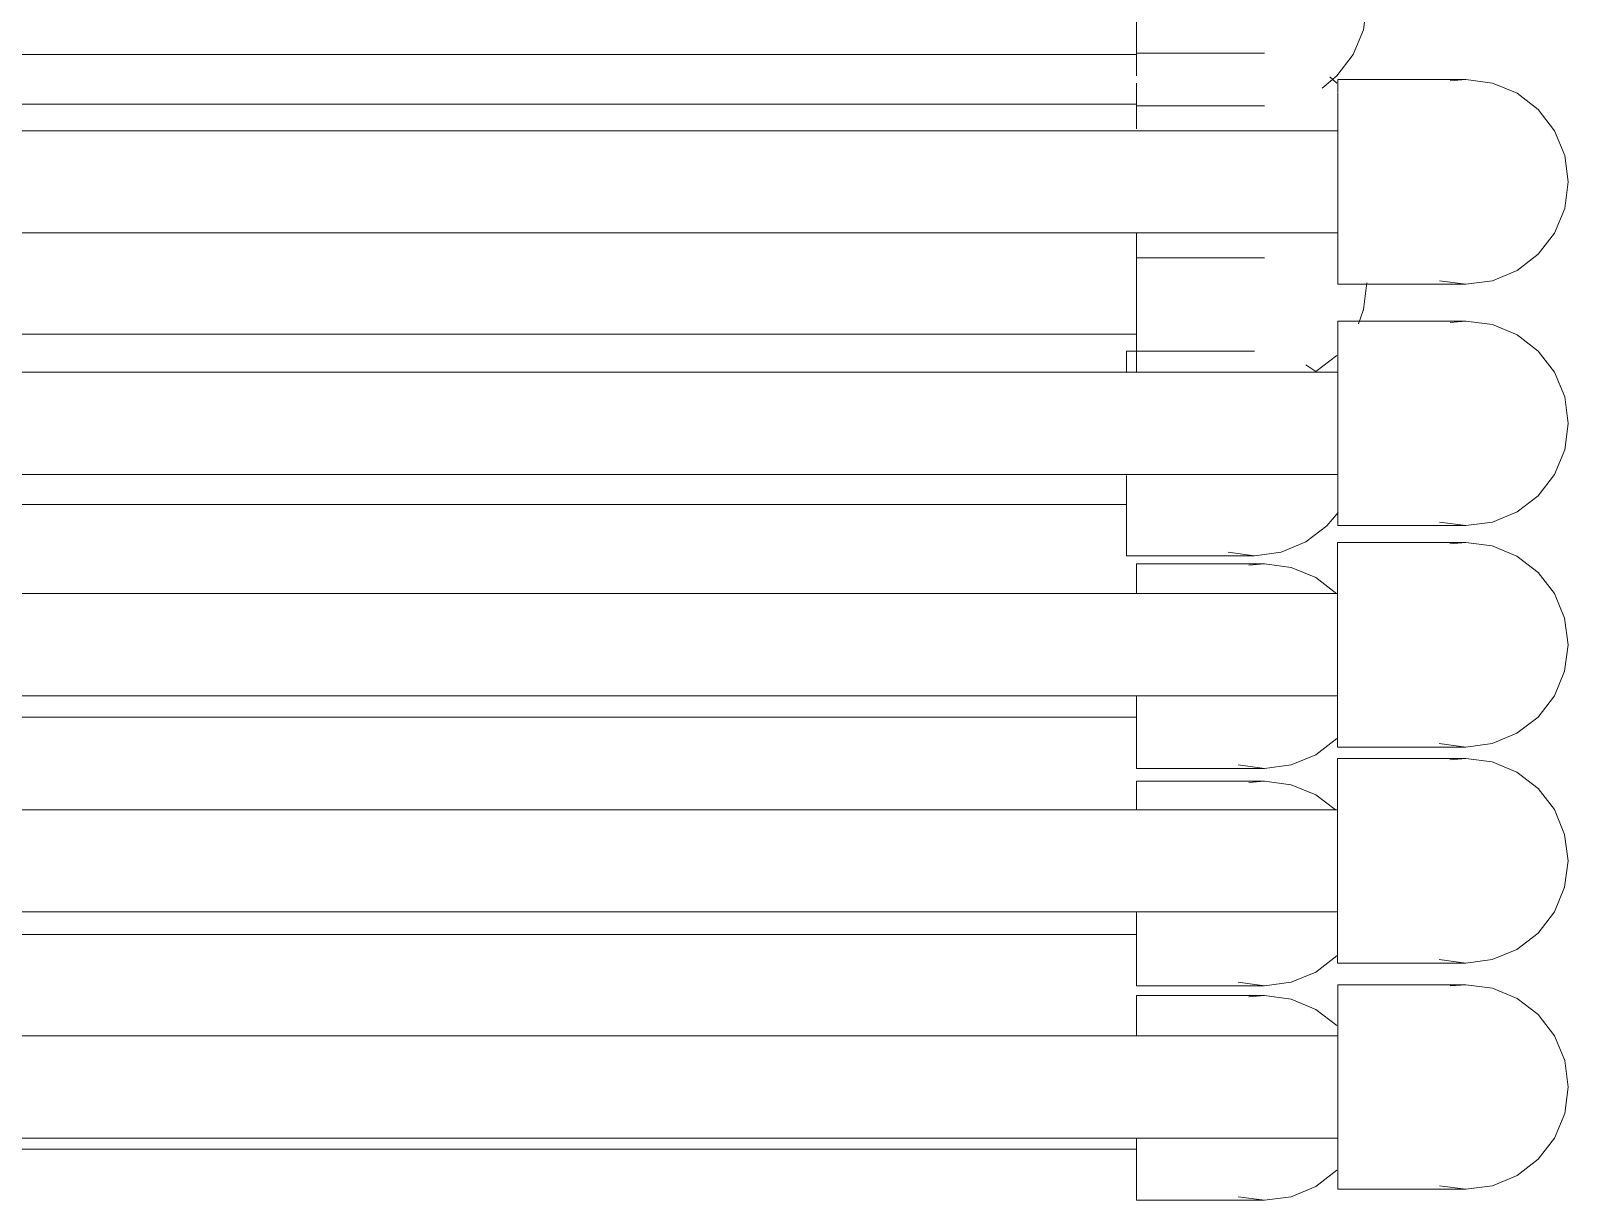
# Model space of a CAD drawing. Header units: millimetres. Extents: x 61345 to 69644, y 9491 to 29385.
# Drawn here: x 65951.27 to 65970.36, y 26796 to 26810.53 of the extents above; entities that cross this region are included whole.
import ezdxf

# ---------------------------------------------------------------- set-up
doc = ezdxf.new("R2010")
doc.units = ezdxf.units.MM
doc.layers.add('P-PIPE', color=30, linetype='Continuous', lineweight=18)

# ---------------------------------------------------------------- blocks, each defined once
blk = doc.blocks.new('Coude - Générique - Standard-V14-CVC TERASSE')
at = {"layer": 'P-PIPE'}
for points in [[(-14774.38, 14172.29, 0), (-14774.4, 14172.29, 0), (-14774.43, 14172.29, 0), (-14774.5, 14172.29, 0), (-14774.59, 14172.29, 0), (-14774.7, 14172.29, 0), (-14774.84, 14172.29, 0), (-14775, 14172.29, 0), (-14775.19, 14172.29, 0), (-14775.4, 14172.29, 0), (-14775.64, 14172.29, 0), (-14775.9, 14172.29, 0), (-14776.18, 14172.29, 0), (-14776.49, 14172.29, 0), (-14776.81, 14172.29, 0), (-14777.16, 14172.29, 0), (-14777.53, 14172.29, 0), (-14777.92, 14172.29, 0), (-14778.33, 14172.29, 0), (-14778.76, 14172.29, 0), (-14779.21, 14172.29, 0), (-14779.67, 14172.29, 0), (-14780.16, 14172.29, 0), (-14780.65, 14172.29, 0), (-14781.17, 14172.29, 0), (-14781.7, 14172.29, 0), (-14782.24, 14172.29, 0), (-14782.79, 14172.29, 0), (-14783.36, 14172.29, 0), (-14783.94, 14172.29, 0), (-14784.53, 14172.29, 0), (-14785.13, 14172.29, 0), (-14785.73, 14172.29, 0), (-14786.34, 14172.29, 0), (-14786.96, 14172.29, 0), (-14787.59, 14172.29, 0), (-14788.22, 14172.29, 0), (-14788.85, 14172.29, 0), (-14789.49, 14172.29, 0), (-14790.12, 14172.29, 0), (-14790.29, 14172.29, 0)], [(-14790.29, 14167.36, 0), (-14790.29, 14168.57, 0), (-14790.29, 14170.59, 0), (-14790.29, 14171.86, 0), (-14790.29, 14172.29, 0), (-14790.29, 14171.86, 0)], [(-14776.35, 14172.14, 0), (-14774.38, 14172.29, 0), (-14771.09, 14171.86, 0), (-14768.03, 14170.59, 0), (-14765.4, 14168.57, 0)], [(-14790.29, 14148.58, 0), (-14790.29, 14147.31, 0), (-14790.29, 14146.87, 0), (-14790.29, 14147.31, 0), (-14790.29, 14148.58, 0), (-14790.29, 14150.6, 0), (-14790.29, 14153.23, 0), (-14790.29, 14154.55, 0)], [(-14765.4, 14150.6, 0), (-14768.03, 14148.58, 0), (-14771.09, 14147.31, 0), (-14774.38, 14146.87, 0), (-14777.67, 14147.31, 0)], [(-14790.29, 14146.87, 0), (-14789.66, 14146.87, 0), (-14789.02, 14146.87, 0), (-14788.39, 14146.87, 0), (-14787.76, 14146.87, 0), (-14787.13, 14146.87, 0), (-14786.51, 14146.87, 0), (-14785.9, 14146.87, 0), (-14785.29, 14146.87, 0), (-14784.69, 14146.87, 0), (-14784.1, 14146.87, 0), (-14783.52, 14146.87, 0), (-14782.95, 14146.87, 0), (-14782.39, 14146.87, 0), (-14781.84, 14146.87, 0), (-14781.31, 14146.87, 0), (-14780.79, 14146.87, 0), (-14780.29, 14146.87, 0), (-14779.8, 14146.87, 0), (-14779.33, 14146.87, 0), (-14778.88, 14146.87, 0), (-14778.45, 14146.87, 0), (-14778.03, 14146.87, 0), (-14777.63, 14146.87, 0), (-14777.26, 14146.87, 0), (-14776.91, 14146.87, 0), (-14776.57, 14146.87, 0), (-14776.26, 14146.87, 0), (-14775.97, 14146.87, 0), (-14775.71, 14146.87, 0), (-14775.46, 14146.87, 0), (-14775.25, 14146.87, 0), (-14775.05, 14146.87, 0), (-14774.88, 14146.87, 0), (-14774.74, 14146.87, 0), (-14774.62, 14146.87, 0), (-14774.52, 14146.87, 0), (-14774.45, 14146.87, 0), (-14774.4, 14146.87, 0), (-14774.38, 14146.87, 0)]]:
    blk.add_polyline3d(points, dxfattribs=at)
blk = doc.blocks.new('Coude - Générique - Standard-V15-CVC TERASSE')
at = {"layer": 'P-PIPE'}
for points in [[(-14774.38, 14198.94, 0), (-14774.4, 14198.94, 0), (-14774.43, 14198.94, 0), (-14774.5, 14198.94, 0), (-14774.59, 14198.94, 0), (-14774.7, 14198.94, 0), (-14774.84, 14198.94, 0), (-14775, 14198.94, 0), (-14775.19, 14198.94, 0), (-14775.4, 14198.94, 0), (-14775.64, 14198.94, 0), (-14775.9, 14198.94, 0), (-14776.18, 14198.94, 0), (-14776.49, 14198.94, 0), (-14776.81, 14198.94, 0), (-14777.16, 14198.94, 0), (-14777.53, 14198.94, 0), (-14777.92, 14198.94, 0), (-14778.33, 14198.94, 0), (-14778.76, 14198.94, 0), (-14779.21, 14198.94, 0), (-14779.67, 14198.94, 0), (-14780.16, 14198.94, 0), (-14780.65, 14198.94, 0), (-14781.17, 14198.94, 0), (-14781.7, 14198.94, 0), (-14782.24, 14198.94, 0), (-14782.79, 14198.94, 0), (-14783.36, 14198.94, 0), (-14783.94, 14198.94, 0), (-14784.53, 14198.94, 0), (-14785.13, 14198.94, 0), (-14785.73, 14198.94, 0), (-14786.34, 14198.94, 0), (-14786.96, 14198.94, 0), (-14787.59, 14198.94, 0), (-14788.22, 14198.94, 0), (-14788.85, 14198.94, 0), (-14789.49, 14198.94, 0), (-14790.12, 14198.94, 0), (-14790.29, 14198.94, 0)], [(-14790.29, 14195.42, 0), (-14790.29, 14197.23, 0), (-14790.29, 14198.5, 0), (-14790.29, 14198.94, 0), (-14790.29, 14198.5, 0)], [(-14776.35, 14198.78, 0), (-14774.38, 14198.94, 0), (-14771.09, 14198.5, 0), (-14768.03, 14197.23, 0), (-14765.61, 14195.42, 0)], [(-14790.29, 14175.22, 0), (-14790.29, 14173.95, 0), (-14790.29, 14173.52, 0), (-14790.29, 14173.95, 0), (-14790.29, 14175.22, 0), (-14790.29, 14177.24, 0), (-14790.29, 14179.87, 0), (-14790.29, 14182.69, 0)], [(-14765.4, 14177.24, 0), (-14768.03, 14175.22, 0), (-14771.09, 14173.95, 0), (-14774.38, 14173.52, 0), (-14777.67, 14173.95, 0)], [(-14790.29, 14173.52, 0), (-14789.66, 14173.52, 0), (-14789.02, 14173.52, 0), (-14788.39, 14173.52, 0), (-14787.76, 14173.52, 0), (-14787.13, 14173.52, 0), (-14786.51, 14173.52, 0), (-14785.9, 14173.52, 0), (-14785.29, 14173.52, 0), (-14784.69, 14173.52, 0), (-14784.1, 14173.52, 0), (-14783.52, 14173.52, 0), (-14782.95, 14173.52, 0), (-14782.39, 14173.52, 0), (-14781.84, 14173.52, 0), (-14781.31, 14173.52, 0), (-14780.79, 14173.52, 0), (-14780.29, 14173.52, 0), (-14779.8, 14173.52, 0), (-14779.33, 14173.52, 0), (-14778.88, 14173.52, 0), (-14778.45, 14173.52, 0), (-14778.03, 14173.52, 0), (-14777.63, 14173.52, 0), (-14777.26, 14173.52, 0), (-14776.91, 14173.52, 0), (-14776.57, 14173.52, 0), (-14776.26, 14173.52, 0), (-14775.97, 14173.52, 0), (-14775.71, 14173.52, 0), (-14775.46, 14173.52, 0), (-14775.25, 14173.52, 0), (-14775.05, 14173.52, 0), (-14774.88, 14173.52, 0), (-14774.74, 14173.52, 0), (-14774.62, 14173.52, 0), (-14774.52, 14173.52, 0), (-14774.45, 14173.52, 0), (-14774.4, 14173.52, 0), (-14774.38, 14173.52, 0)]]:
    blk.add_polyline3d(points, dxfattribs=at)
blk = doc.blocks.new('Coude - Générique - Standard-V16-CVC TERASSE')
at = {"layer": 'P-PIPE'}
for points in [[(-14774.38, 14225.93, 0), (-14774.4, 14225.93, 0), (-14774.43, 14225.93, 0), (-14774.5, 14225.93, 0), (-14774.59, 14225.93, 0), (-14774.7, 14225.93, 0), (-14774.84, 14225.93, 0), (-14775, 14225.93, 0), (-14775.19, 14225.93, 0), (-14775.4, 14225.93, 0), (-14775.64, 14225.93, 0), (-14775.9, 14225.93, 0), (-14776.18, 14225.93, 0), (-14776.49, 14225.93, 0), (-14776.81, 14225.93, 0), (-14777.16, 14225.93, 0), (-14777.53, 14225.93, 0), (-14777.92, 14225.93, 0), (-14778.33, 14225.93, 0), (-14778.76, 14225.93, 0), (-14779.21, 14225.93, 0), (-14779.67, 14225.93, 0), (-14780.16, 14225.93, 0), (-14780.65, 14225.93, 0), (-14781.17, 14225.93, 0), (-14781.7, 14225.93, 0), (-14782.24, 14225.93, 0), (-14782.79, 14225.93, 0), (-14783.36, 14225.93, 0), (-14783.94, 14225.93, 0), (-14784.53, 14225.93, 0), (-14785.13, 14225.93, 0), (-14785.73, 14225.93, 0), (-14786.34, 14225.93, 0), (-14786.96, 14225.93, 0), (-14787.59, 14225.93, 0), (-14788.22, 14225.93, 0), (-14788.85, 14225.93, 0), (-14789.49, 14225.93, 0), (-14790.12, 14225.93, 0), (-14790.29, 14225.93, 0)], [(-14790.29, 14222.24, 0), (-14790.29, 14224.23, 0), (-14790.29, 14225.5, 0), (-14790.29, 14225.93, 0), (-14790.29, 14225.5, 0)], [(-14776.35, 14225.78, 0), (-14774.38, 14225.93, 0), (-14771.09, 14225.5, 0), (-14768.03, 14224.23, 0), (-14765.4, 14222.21, 0)], [(-14790.29, 14202.22, 0), (-14790.29, 14200.95, 0), (-14790.29, 14200.52, 0), (-14790.29, 14200.95, 0), (-14790.29, 14202.22, 0), (-14790.29, 14204.24, 0), (-14790.29, 14206.87, 0), (-14790.29, 14209.53, 0)], [(-14765.4, 14204.24, 0), (-14768.03, 14202.22, 0), (-14771.09, 14200.95, 0), (-14774.38, 14200.52, 0), (-14777.67, 14200.95, 0)], [(-14790.29, 14200.52, 0), (-14789.66, 14200.52, 0), (-14789.02, 14200.52, 0), (-14788.39, 14200.52, 0), (-14787.76, 14200.52, 0), (-14787.13, 14200.52, 0), (-14786.51, 14200.52, 0), (-14785.9, 14200.52, 0), (-14785.29, 14200.52, 0), (-14784.69, 14200.52, 0), (-14784.1, 14200.52, 0), (-14783.52, 14200.52, 0), (-14782.95, 14200.52, 0), (-14782.39, 14200.52, 0), (-14781.84, 14200.52, 0), (-14781.31, 14200.52, 0), (-14780.79, 14200.52, 0), (-14780.29, 14200.52, 0), (-14779.8, 14200.52, 0), (-14779.33, 14200.52, 0), (-14778.88, 14200.52, 0), (-14778.45, 14200.52, 0), (-14778.03, 14200.52, 0), (-14777.63, 14200.52, 0), (-14777.26, 14200.52, 0), (-14776.91, 14200.52, 0), (-14776.57, 14200.52, 0), (-14776.26, 14200.52, 0), (-14775.97, 14200.52, 0), (-14775.71, 14200.52, 0), (-14775.46, 14200.52, 0), (-14775.25, 14200.52, 0), (-14775.05, 14200.52, 0), (-14774.88, 14200.52, 0), (-14774.74, 14200.52, 0), (-14774.62, 14200.52, 0), (-14774.52, 14200.52, 0), (-14774.45, 14200.52, 0), (-14774.4, 14200.52, 0), (-14774.38, 14200.52, 0)]]:
    blk.add_polyline3d(points, dxfattribs=at)
blk = doc.blocks.new('Coude - Générique - Standard-V17-CVC TERASSE')
at = {"layer": 'P-PIPE'}
blk.add_line((-14769.28, 14250.66), (-14768.01, 14249.82), dxfattribs=at)
for points in [[(-14775.65, 14252.37, 0), (-14775.68, 14252.37, 0), (-14775.75, 14252.37, 0), (-14775.84, 14252.37, 0), (-14775.95, 14252.37, 0), (-14776.09, 14252.37, 0), (-14776.25, 14252.37, 0), (-14776.44, 14252.37, 0), (-14776.65, 14252.37, 0), (-14776.89, 14252.37, 0), (-14777.15, 14252.37, 0), (-14777.43, 14252.37, 0), (-14777.74, 14252.37, 0), (-14778.06, 14252.37, 0), (-14778.41, 14252.37, 0), (-14778.78, 14252.37, 0), (-14779.17, 14252.37, 0), (-14779.58, 14252.37, 0), (-14780.01, 14252.37, 0), (-14780.46, 14252.37, 0), (-14780.92, 14252.37, 0), (-14781.41, 14252.37, 0), (-14781.9, 14252.37, 0), (-14782.42, 14252.37, 0), (-14782.95, 14252.37, 0), (-14783.49, 14252.37, 0), (-14784.04, 14252.37, 0), (-14784.61, 14252.37, 0), (-14785.19, 14252.37, 0), (-14785.78, 14252.37, 0), (-14786.38, 14252.37, 0), (-14786.98, 14252.37, 0), (-14787.59, 14252.37, 0), (-14788.21, 14252.37, 0), (-14788.84, 14252.37, 0), (-14789.47, 14252.37, 0), (-14790.1, 14252.37, 0), (-14790.74, 14252.37, 0), (-14791.37, 14252.37, 0), (-14791.54, 14252.37, 0)], [(-14791.54, 14249.82, 0), (-14791.54, 14250.66, 0), (-14791.54, 14251.93, 0), (-14791.54, 14252.37, 0), (-14791.54, 14251.93, 0)], [(-14791.54, 14228.65, 0), (-14791.54, 14227.38, 0), (-14791.54, 14226.95, 0), (-14791.54, 14227.38, 0), (-14791.54, 14228.65, 0), (-14791.54, 14230.67, 0), (-14791.54, 14233.3, 0), (-14791.54, 14236.37, 0), (-14791.54, 14236.92, 0)], [(-14765.26, 14232.32, 0), (-14766.65, 14230.67, 0), (-14769.28, 14228.65, 0), (-14772.34, 14227.38, 0), (-14775.63, 14226.95, 0), (-14778.92, 14227.38, 0)], [(-14791.54, 14226.95, 0), (-14790.91, 14226.95, 0), (-14790.27, 14226.95, 0), (-14789.64, 14226.95, 0), (-14789.01, 14226.95, 0), (-14788.38, 14226.95, 0), (-14787.76, 14226.95, 0), (-14787.15, 14226.95, 0), (-14786.54, 14226.95, 0), (-14785.94, 14226.95, 0), (-14785.35, 14226.95, 0), (-14784.77, 14226.95, 0), (-14784.2, 14226.95, 0), (-14783.64, 14226.95, 0), (-14783.09, 14226.95, 0), (-14782.56, 14226.95, 0), (-14782.04, 14226.95, 0), (-14781.54, 14226.95, 0), (-14781.05, 14226.95, 0), (-14780.58, 14226.95, 0), (-14780.13, 14226.95, 0), (-14779.7, 14226.95, 0), (-14779.28, 14226.95, 0), (-14778.88, 14226.95, 0), (-14778.51, 14226.95, 0), (-14778.16, 14226.95, 0), (-14777.82, 14226.95, 0), (-14777.51, 14226.95, 0), (-14777.22, 14226.95, 0), (-14776.96, 14226.95, 0), (-14776.71, 14226.95, 0), (-14776.5, 14226.95, 0), (-14776.3, 14226.95, 0), (-14776.13, 14226.95, 0), (-14775.99, 14226.95, 0), (-14775.87, 14226.95, 0), (-14775.77, 14226.95, 0), (-14775.7, 14226.95, 0), (-14775.65, 14226.95, 0), (-14775.63, 14226.95, 0)]]:
    blk.add_polyline3d(points, dxfattribs=at)
blk = doc.blocks.new('Coude - Générique - Standard-V18-CVC TERASSE')
at = {"layer": 'P-PIPE'}
blk.add_line((-14765.4, 14251.84), (-14768.03, 14249.82), dxfattribs=at)
for points in [[(-14790.29, 14260.83, 0), (-14790.29, 14264.12, 0), (-14790.29, 14267.05, 0)], [(-14790.29, 14249.82, 0), (-14790.29, 14251.84, 0), (-14790.29, 14254.47, 0), (-14790.29, 14257.54, 0), (-14790.29, 14260.83, 0)], [(-14761.67, 14260.83, 0), (-14762.11, 14257.54, 0), (-14762.74, 14255.74, 0)]]:
    blk.add_polyline3d(points, dxfattribs=at)
blk = doc.blocks.new('Coude - Générique - Standard-V19-CVC TERASSE')
at = {"layer": 'P-PIPE'}
blk.add_line((-14766.27, 14286.46), (-14765.4, 14285.67), dxfattribs=at)
for points in [[(-14774.4, 14289.39, 0), (-14774.43, 14289.39, 0), (-14774.5, 14289.39, 0), (-14774.59, 14289.39, 0), (-14774.7, 14289.39, 0), (-14774.84, 14289.39, 0), (-14775, 14289.39, 0), (-14775.19, 14289.39, 0), (-14775.4, 14289.39, 0), (-14775.64, 14289.39, 0), (-14775.9, 14289.39, 0), (-14776.18, 14289.39, 0), (-14776.49, 14289.39, 0), (-14776.81, 14289.39, 0), (-14777.16, 14289.39, 0), (-14777.53, 14289.39, 0), (-14777.92, 14289.39, 0), (-14778.33, 14289.39, 0), (-14778.76, 14289.39, 0), (-14779.21, 14289.39, 0), (-14779.67, 14289.39, 0), (-14780.16, 14289.39, 0), (-14780.65, 14289.39, 0), (-14781.17, 14289.39, 0), (-14781.7, 14289.39, 0), (-14782.24, 14289.39, 0), (-14782.79, 14289.39, 0), (-14783.36, 14289.39, 0), (-14783.94, 14289.39, 0), (-14784.53, 14289.39, 0), (-14785.13, 14289.39, 0), (-14785.73, 14289.39, 0), (-14786.34, 14289.39, 0), (-14786.96, 14289.39, 0), (-14787.59, 14289.39, 0), (-14788.22, 14289.39, 0), (-14788.85, 14289.39, 0), (-14789.49, 14289.39, 0), (-14790.12, 14289.39, 0), (-14790.29, 14289.39, 0)], [(-14790.29, 14279.97, 0), (-14790.29, 14283.04, 0), (-14790.29, 14285.67, 0)], [(-14790.29, 14263.97, 0), (-14789.66, 14263.97, 0), (-14789.02, 14263.97, 0), (-14788.39, 14263.97, 0), (-14787.76, 14263.97, 0), (-14787.13, 14263.97, 0), (-14786.51, 14263.97, 0), (-14785.9, 14263.97, 0), (-14785.29, 14263.97, 0), (-14784.69, 14263.97, 0), (-14784.1, 14263.97, 0), (-14783.52, 14263.97, 0), (-14782.95, 14263.97, 0), (-14782.39, 14263.97, 0), (-14781.84, 14263.97, 0), (-14781.31, 14263.97, 0), (-14780.79, 14263.97, 0), (-14780.29, 14263.97, 0), (-14779.8, 14263.97, 0), (-14779.33, 14263.97, 0), (-14778.88, 14263.97, 0), (-14778.45, 14263.97, 0), (-14778.03, 14263.97, 0), (-14777.63, 14263.97, 0), (-14777.26, 14263.97, 0), (-14776.91, 14263.97, 0), (-14776.57, 14263.97, 0), (-14776.26, 14263.97, 0), (-14775.97, 14263.97, 0), (-14775.71, 14263.97, 0), (-14775.46, 14263.97, 0), (-14775.25, 14263.97, 0), (-14775.05, 14263.97, 0), (-14774.88, 14263.97, 0), (-14774.74, 14263.97, 0), (-14774.62, 14263.97, 0), (-14774.52, 14263.97, 0), (-14774.45, 14263.97, 0), (-14774.4, 14263.97, 0), (-14774.38, 14263.97, 0)]]:
    blk.add_polyline3d(points, dxfattribs=at)
blk = doc.blocks.new('Coude - Générique - Standard-V20-CVC TERASSE')
at = {"layer": 'P-PIPE'}
for points in [[(-14774.4, 14308.26, 0), (-14774.43, 14308.26, 0), (-14774.5, 14308.26, 0), (-14774.59, 14308.26, 0), (-14774.7, 14308.26, 0), (-14774.84, 14308.26, 0), (-14775, 14308.26, 0), (-14775.19, 14308.26, 0), (-14775.4, 14308.26, 0), (-14775.64, 14308.26, 0), (-14775.9, 14308.26, 0), (-14776.18, 14308.26, 0), (-14776.49, 14308.26, 0), (-14776.81, 14308.26, 0), (-14777.16, 14308.26, 0), (-14777.53, 14308.26, 0), (-14777.92, 14308.26, 0), (-14778.33, 14308.26, 0), (-14778.76, 14308.26, 0), (-14779.21, 14308.26, 0), (-14779.67, 14308.26, 0), (-14780.16, 14308.26, 0), (-14780.65, 14308.26, 0), (-14781.17, 14308.26, 0), (-14781.7, 14308.26, 0), (-14782.24, 14308.26, 0), (-14782.79, 14308.26, 0), (-14783.36, 14308.26, 0), (-14783.94, 14308.26, 0), (-14784.53, 14308.26, 0), (-14785.13, 14308.26, 0), (-14785.73, 14308.26, 0), (-14786.34, 14308.26, 0), (-14786.96, 14308.26, 0), (-14787.59, 14308.26, 0), (-14788.22, 14308.26, 0), (-14788.85, 14308.26, 0), (-14789.49, 14308.26, 0), (-14790.12, 14308.26, 0), (-14790.29, 14308.26, 0)], [(-14790.29, 14295.55, 0), (-14790.29, 14298.84, 0), (-14790.29, 14301.91, 0)], [(-14764.33, 14303.32, 0), (-14763.38, 14301.91, 0), (-14762.11, 14298.84, 0), (-14761.67, 14295.55, 0)], [(-14790.29, 14286.56, 0), (-14790.29, 14289.2, 0), (-14790.29, 14292.26, 0), (-14790.29, 14295.55, 0)], [(-14761.67, 14295.55, 0), (-14762.11, 14292.26, 0), (-14763.38, 14289.2, 0), (-14765.4, 14286.56, 0), (-14767.24, 14285.04, 0)], [(-14790.29, 14282.84, 0), (-14789.66, 14282.84, 0), (-14789.02, 14282.84, 0), (-14788.39, 14282.84, 0), (-14787.76, 14282.84, 0), (-14787.13, 14282.84, 0), (-14786.51, 14282.84, 0), (-14785.9, 14282.84, 0), (-14785.29, 14282.84, 0), (-14784.69, 14282.84, 0), (-14784.1, 14282.84, 0), (-14783.52, 14282.84, 0), (-14782.95, 14282.84, 0), (-14782.39, 14282.84, 0), (-14781.84, 14282.84, 0), (-14781.31, 14282.84, 0), (-14780.79, 14282.84, 0), (-14780.29, 14282.84, 0), (-14779.8, 14282.84, 0), (-14779.33, 14282.84, 0), (-14778.88, 14282.84, 0), (-14778.45, 14282.84, 0), (-14778.03, 14282.84, 0), (-14777.63, 14282.84, 0), (-14777.26, 14282.84, 0), (-14776.91, 14282.84, 0), (-14776.57, 14282.84, 0), (-14776.26, 14282.84, 0), (-14775.97, 14282.84, 0), (-14775.71, 14282.84, 0), (-14775.46, 14282.84, 0), (-14775.25, 14282.84, 0), (-14775.05, 14282.84, 0), (-14774.88, 14282.84, 0), (-14774.74, 14282.84, 0), (-14774.62, 14282.84, 0), (-14774.52, 14282.84, 0), (-14774.45, 14282.84, 0), (-14774.4, 14282.84, 0), (-14774.38, 14282.84, 0)]]:
    blk.add_polyline3d(points, dxfattribs=at)
blk = doc.blocks.new('Coude - Générique - Standard-2984894-CVC TERASSE')
at = {"layer": 'P-PIPE'}
for points in [[(-14749.4, 13907.29, 0), (-14749.41, 13907.29, 0), (-14749.45, 13907.29, 0), (-14749.51, 13907.29, 0), (-14749.6, 13907.29, 0), (-14749.71, 13907.29, 0), (-14749.85, 13907.29, 0), (-14750.02, 13907.29, 0), (-14750.2, 13907.29, 0), (-14750.42, 13907.29, 0), (-14750.65, 13907.29, 0), (-14750.91, 13907.29, 0), (-14751.2, 13907.29, 0), (-14751.5, 13907.29, 0), (-14751.83, 13907.29, 0), (-14752.18, 13907.29, 0), (-14752.55, 13907.29, 0), (-14752.94, 13907.29, 0), (-14753.35, 13907.29, 0), (-14753.77, 13907.29, 0), (-14754.22, 13907.29, 0), (-14754.69, 13907.29, 0), (-14755.17, 13907.29, 0), (-14755.67, 13907.29, 0), (-14756.18, 13907.29, 0), (-14756.71, 13907.29, 0), (-14757.25, 13907.29, 0), (-14757.81, 13907.29, 0), (-14758.37, 13907.29, 0), (-14758.95, 13907.29, 0), (-14759.54, 13907.29, 0), (-14760.14, 13907.29, 0), (-14760.74, 13907.29, 0), (-14761.36, 13907.29, 0), (-14761.98, 13907.29, 0), (-14762.6, 13907.29, 0), (-14763.23, 13907.29, 0), (-14763.86, 13907.29, 0), (-14764.5, 13907.29, 0), (-14765.13, 13907.29, 0), (-14765.31, 13907.29, 0)], [(-14765.31, 13894.58, 0), (-14765.31, 13897.87, 0), (-14765.31, 13900.94, 0), (-14765.31, 13903.57, 0), (-14765.31, 13905.59, 0), (-14765.31, 13906.86, 0), (-14765.31, 13907.29, 0), (-14765.31, 13906.86, 0)], [(-14751.36, 13907.14, 0), (-14749.4, 13907.29, 0), (-14746.11, 13906.86, 0), (-14743.04, 13905.59, 0), (-14740.41, 13903.57, 0), (-14738.39, 13900.94, 0), (-14737.12, 13897.87, 0), (-14736.69, 13894.58, 0)], [(-14765.31, 13883.58, 0), (-14765.31, 13882.31, 0), (-14765.31, 13881.87, 0), (-14765.31, 13882.31, 0), (-14765.31, 13883.58, 0), (-14765.31, 13885.6, 0), (-14765.31, 13888.23, 0), (-14765.31, 13891.29, 0), (-14765.31, 13894.58, 0)], [(-14736.69, 13894.58, 0), (-14737.12, 13891.29, 0), (-14738.39, 13888.23, 0), (-14740.41, 13885.6, 0), (-14743.04, 13883.58, 0), (-14746.11, 13882.31, 0), (-14749.4, 13881.87, 0), (-14752.69, 13882.31, 0)], [(-14765.31, 13881.87, 0), (-14764.67, 13881.87, 0), (-14764.03, 13881.87, 0), (-14763.4, 13881.87, 0), (-14762.77, 13881.87, 0), (-14762.15, 13881.87, 0), (-14761.52, 13881.87, 0), (-14760.91, 13881.87, 0), (-14760.3, 13881.87, 0), (-14759.7, 13881.87, 0), (-14759.11, 13881.87, 0), (-14758.53, 13881.87, 0), (-14757.96, 13881.87, 0), (-14757.4, 13881.87, 0), (-14756.86, 13881.87, 0), (-14756.32, 13881.87, 0), (-14755.81, 13881.87, 0), (-14755.3, 13881.87, 0), (-14754.82, 13881.87, 0), (-14754.35, 13881.87, 0), (-14753.89, 13881.87, 0), (-14753.46, 13881.87, 0), (-14753.04, 13881.87, 0), (-14752.65, 13881.87, 0), (-14752.27, 13881.87, 0), (-14751.92, 13881.87, 0), (-14751.59, 13881.87, 0), (-14751.28, 13881.87, 0), (-14750.99, 13881.87, 0), (-14750.72, 13881.87, 0), (-14750.48, 13881.87, 0), (-14750.26, 13881.87, 0), (-14750.07, 13881.87, 0), (-14749.89, 13881.87, 0), (-14749.75, 13881.87, 0), (-14749.63, 13881.87, 0), (-14749.53, 13881.87, 0), (-14749.46, 13881.87, 0), (-14749.42, 13881.87, 0), (-14749.4, 13881.87, 0)]]:
    blk.add_polyline3d(points, dxfattribs=at)
blk = doc.blocks.new('Coude - Générique - Standard-V55-CVC TERASSE')
at = {"layer": 'P-PIPE'}
for points in [[(-14749.38, 14286.1, 0), (-14749.39, 14286.1, 0), (-14749.43, 14286.1, 0), (-14749.49, 14286.1, 0), (-14749.58, 14286.1, 0), (-14749.7, 14286.1, 0), (-14749.83, 14286.1, 0), (-14750, 14286.1, 0), (-14750.19, 14286.1, 0), (-14750.4, 14286.1, 0), (-14750.63, 14286.1, 0), (-14750.89, 14286.1, 0), (-14751.18, 14286.1, 0), (-14751.48, 14286.1, 0), (-14751.81, 14286.1, 0), (-14752.16, 14286.1, 0), (-14752.53, 14286.1, 0), (-14752.92, 14286.1, 0), (-14753.33, 14286.1, 0), (-14753.76, 14286.1, 0), (-14754.2, 14286.1, 0), (-14754.67, 14286.1, 0), (-14755.15, 14286.1, 0), (-14755.65, 14286.1, 0), (-14756.16, 14286.1, 0), (-14756.69, 14286.1, 0), (-14757.23, 14286.1, 0), (-14757.79, 14286.1, 0), (-14758.36, 14286.1, 0), (-14758.93, 14286.1, 0), (-14759.52, 14286.1, 0), (-14760.12, 14286.1, 0), (-14760.73, 14286.1, 0), (-14761.34, 14286.1, 0), (-14761.96, 14286.1, 0), (-14762.58, 14286.1, 0), (-14763.21, 14286.1, 0), (-14763.84, 14286.1, 0), (-14764.48, 14286.1, 0), (-14765.12, 14286.1, 0), (-14765.29, 14286.1, 0)], [(-14765.29, 14284.49, 0), (-14765.29, 14285.66, 0), (-14765.29, 14286.1, 0), (-14765.29, 14285.66, 0)], [(-14765.29, 14273.39, 0), (-14765.29, 14276.68, 0), (-14765.29, 14279.74, 0), (-14765.29, 14282.37, 0), (-14765.29, 14284.39, 0)], [(-14751.34, 14285.94, 0), (-14749.38, 14286.1, 0), (-14746.09, 14285.66, 0), (-14743.02, 14284.39, 0), (-14740.39, 14282.37, 0), (-14738.37, 14279.74, 0), (-14737.1, 14276.68, 0), (-14736.67, 14273.39, 0)], [(-14765.29, 14262.38, 0), (-14765.29, 14261.11, 0), (-14765.29, 14260.68, 0), (-14765.29, 14261.11, 0), (-14765.29, 14262.38, 0), (-14765.29, 14264.4, 0), (-14765.29, 14267.03, 0), (-14765.29, 14270.1, 0), (-14765.29, 14273.39, 0)], [(-14736.67, 14273.39, 0), (-14737.1, 14270.1, 0), (-14738.37, 14267.03, 0), (-14740.39, 14264.4, 0), (-14743.02, 14262.38, 0), (-14746.09, 14261.11, 0), (-14749.38, 14260.68, 0), (-14752.67, 14261.11, 0)], [(-14765.29, 14260.68, 0), (-14764.65, 14260.68, 0), (-14764.02, 14260.68, 0), (-14763.38, 14260.68, 0), (-14762.75, 14260.68, 0), (-14762.13, 14260.68, 0), (-14761.51, 14260.68, 0), (-14760.89, 14260.68, 0), (-14760.28, 14260.68, 0), (-14759.68, 14260.68, 0), (-14759.09, 14260.68, 0), (-14758.51, 14260.68, 0), (-14757.94, 14260.68, 0), (-14757.38, 14260.68, 0), (-14756.84, 14260.68, 0), (-14756.3, 14260.68, 0), (-14755.79, 14260.68, 0), (-14755.28, 14260.68, 0), (-14754.8, 14260.68, 0), (-14754.33, 14260.68, 0), (-14753.87, 14260.68, 0), (-14753.44, 14260.68, 0), (-14753.03, 14260.68, 0), (-14752.63, 14260.68, 0), (-14752.25, 14260.68, 0), (-14751.9, 14260.68, 0), (-14751.57, 14260.68, 0), (-14751.26, 14260.68, 0), (-14750.97, 14260.68, 0), (-14750.7, 14260.68, 0), (-14750.46, 14260.68, 0), (-14750.24, 14260.68, 0), (-14750.05, 14260.68, 0), (-14749.88, 14260.68, 0), (-14749.73, 14260.68, 0), (-14749.61, 14260.68, 0), (-14749.51, 14260.68, 0), (-14749.44, 14260.68, 0), (-14749.4, 14260.68, 0), (-14749.38, 14260.68, 0)]]:
    blk.add_polyline3d(points, dxfattribs=at)
blk = doc.blocks.new('Coude - Générique - Standard-2989522-CVC TERASSE')
at = {"layer": 'P-PIPE'}
for points in [[(-14749.4, 14228.6, 0), (-14749.41, 14228.6, 0), (-14749.45, 14228.6, 0), (-14749.51, 14228.6, 0), (-14749.6, 14228.6, 0), (-14749.71, 14228.6, 0), (-14749.85, 14228.6, 0), (-14750.02, 14228.6, 0), (-14750.2, 14228.6, 0), (-14750.42, 14228.6, 0), (-14750.65, 14228.6, 0), (-14750.91, 14228.6, 0), (-14751.19, 14228.6, 0), (-14751.5, 14228.6, 0), (-14751.83, 14228.6, 0), (-14752.18, 14228.6, 0), (-14752.55, 14228.6, 0), (-14752.94, 14228.6, 0), (-14753.35, 14228.6, 0), (-14753.77, 14228.6, 0), (-14754.22, 14228.6, 0), (-14754.69, 14228.6, 0), (-14755.17, 14228.6, 0), (-14755.67, 14228.6, 0), (-14756.18, 14228.6, 0), (-14756.71, 14228.6, 0), (-14757.25, 14228.6, 0), (-14757.81, 14228.6, 0), (-14758.37, 14228.6, 0), (-14758.95, 14228.6, 0), (-14759.54, 14228.6, 0), (-14760.14, 14228.6, 0), (-14760.74, 14228.6, 0), (-14761.36, 14228.6, 0), (-14761.98, 14228.6, 0), (-14762.6, 14228.6, 0), (-14763.23, 14228.6, 0), (-14763.86, 14228.6, 0), (-14764.5, 14228.6, 0), (-14765.13, 14228.6, 0), (-14765.31, 14228.6, 0)], [(-14765.31, 14215.89, 0), (-14765.31, 14219.18, 0), (-14765.31, 14222.24, 0), (-14765.31, 14224.87, 0), (-14765.31, 14226.89, 0), (-14765.31, 14228.16, 0), (-14765.31, 14228.6, 0), (-14765.31, 14228.16, 0)], [(-14751.36, 14228.44, 0), (-14749.4, 14228.6, 0), (-14746.11, 14228.16, 0), (-14743.04, 14226.89, 0), (-14740.41, 14224.87, 0), (-14738.39, 14222.24, 0), (-14737.12, 14219.18, 0), (-14736.69, 14215.89, 0)], [(-14765.31, 14204.88, 0), (-14765.31, 14203.61, 0), (-14765.31, 14203.18, 0), (-14765.31, 14203.61, 0), (-14765.31, 14204.88, 0), (-14765.31, 14206.9, 0), (-14765.31, 14209.53, 0), (-14765.31, 14212.6, 0), (-14765.31, 14215.89, 0)], [(-14736.69, 14215.89, 0), (-14737.12, 14212.6, 0), (-14738.39, 14209.53, 0), (-14740.41, 14206.9, 0), (-14743.04, 14204.88, 0), (-14746.11, 14203.61, 0), (-14749.4, 14203.18, 0), (-14752.69, 14203.61, 0)], [(-14765.31, 14203.18, 0), (-14764.67, 14203.18, 0), (-14764.03, 14203.18, 0), (-14763.4, 14203.18, 0), (-14762.77, 14203.18, 0), (-14762.14, 14203.18, 0), (-14761.52, 14203.18, 0), (-14760.91, 14203.18, 0), (-14760.3, 14203.18, 0), (-14759.7, 14203.18, 0), (-14759.11, 14203.18, 0), (-14758.53, 14203.18, 0), (-14757.96, 14203.18, 0), (-14757.4, 14203.18, 0), (-14756.85, 14203.18, 0), (-14756.32, 14203.18, 0), (-14755.8, 14203.18, 0), (-14755.3, 14203.18, 0), (-14754.82, 14203.18, 0), (-14754.35, 14203.18, 0), (-14753.89, 14203.18, 0), (-14753.46, 14203.18, 0), (-14753.04, 14203.18, 0), (-14752.65, 14203.18, 0), (-14752.27, 14203.18, 0), (-14751.92, 14203.18, 0), (-14751.59, 14203.18, 0), (-14751.27, 14203.18, 0), (-14750.99, 14203.18, 0), (-14750.72, 14203.18, 0), (-14750.48, 14203.18, 0), (-14750.26, 14203.18, 0), (-14750.06, 14203.18, 0), (-14749.89, 14203.18, 0), (-14749.75, 14203.18, 0), (-14749.63, 14203.18, 0), (-14749.53, 14203.18, 0), (-14749.46, 14203.18, 0), (-14749.42, 14203.18, 0), (-14749.4, 14203.18, 0)]]:
    blk.add_polyline3d(points, dxfattribs=at)
blk = doc.blocks.new('Coude - Générique - Standard-2990079-CVC TERASSE')
at = {"layer": 'P-PIPE'}
for points in [[(-14749.38, 14173.65, 0), (-14749.4, 14173.65, 0), (-14749.43, 14173.65, 0), (-14749.5, 14173.65, 0), (-14749.59, 14173.65, 0), (-14749.7, 14173.65, 0), (-14749.84, 14173.65, 0), (-14750, 14173.65, 0), (-14750.19, 14173.65, 0), (-14750.4, 14173.65, 0), (-14750.64, 14173.65, 0), (-14750.9, 14173.65, 0), (-14751.18, 14173.65, 0), (-14751.49, 14173.65, 0), (-14751.81, 14173.65, 0), (-14752.16, 14173.65, 0), (-14752.53, 14173.65, 0), (-14752.92, 14173.65, 0), (-14753.33, 14173.65, 0), (-14753.76, 14173.65, 0), (-14754.21, 14173.65, 0), (-14754.67, 14173.65, 0), (-14755.16, 14173.65, 0), (-14755.65, 14173.65, 0), (-14756.17, 14173.65, 0), (-14756.7, 14173.65, 0), (-14757.24, 14173.65, 0), (-14757.79, 14173.65, 0), (-14758.36, 14173.65, 0), (-14758.94, 14173.65, 0), (-14759.53, 14173.65, 0), (-14760.13, 14173.65, 0), (-14760.73, 14173.65, 0), (-14761.34, 14173.65, 0), (-14761.96, 14173.65, 0), (-14762.59, 14173.65, 0), (-14763.22, 14173.65, 0), (-14763.85, 14173.65, 0), (-14764.49, 14173.65, 0), (-14765.12, 14173.65, 0), (-14765.29, 14173.65, 0)], [(-14765.29, 14160.94, 0), (-14765.29, 14164.23, 0), (-14765.29, 14167.3, 0), (-14765.29, 14169.93, 0), (-14765.29, 14171.95, 0), (-14765.29, 14173.22, 0), (-14765.29, 14173.65, 0), (-14765.29, 14173.22, 0)], [(-14751.35, 14173.5, 0), (-14749.38, 14173.65, 0), (-14746.09, 14173.22, 0), (-14743.03, 14171.95, 0), (-14740.4, 14169.93, 0), (-14738.38, 14167.3, 0), (-14737.11, 14164.23, 0), (-14736.67, 14160.94, 0)], [(-14765.29, 14149.94, 0), (-14765.29, 14148.67, 0), (-14765.29, 14148.23, 0), (-14765.29, 14148.67, 0), (-14765.29, 14149.94, 0), (-14765.29, 14151.96, 0), (-14765.29, 14154.59, 0), (-14765.29, 14157.65, 0), (-14765.29, 14160.94, 0)], [(-14736.67, 14160.94, 0), (-14737.11, 14157.65, 0), (-14738.38, 14154.59, 0), (-14740.4, 14151.96, 0), (-14743.03, 14149.94, 0), (-14746.09, 14148.67, 0), (-14749.38, 14148.23, 0), (-14752.67, 14148.67, 0)], [(-14765.29, 14148.23, 0), (-14764.66, 14148.23, 0), (-14764.02, 14148.23, 0), (-14763.39, 14148.23, 0), (-14762.76, 14148.23, 0), (-14762.13, 14148.23, 0), (-14761.51, 14148.23, 0), (-14760.9, 14148.23, 0), (-14760.29, 14148.23, 0), (-14759.69, 14148.23, 0), (-14759.1, 14148.23, 0), (-14758.52, 14148.23, 0), (-14757.95, 14148.23, 0), (-14757.39, 14148.23, 0), (-14756.84, 14148.23, 0), (-14756.31, 14148.23, 0), (-14755.79, 14148.23, 0), (-14755.29, 14148.23, 0), (-14754.8, 14148.23, 0), (-14754.33, 14148.23, 0), (-14753.88, 14148.23, 0), (-14753.45, 14148.23, 0), (-14753.03, 14148.23, 0), (-14752.64, 14148.23, 0), (-14752.26, 14148.23, 0), (-14751.91, 14148.23, 0), (-14751.57, 14148.23, 0), (-14751.26, 14148.23, 0), (-14750.97, 14148.23, 0), (-14750.71, 14148.23, 0), (-14750.46, 14148.23, 0), (-14750.25, 14148.23, 0), (-14750.05, 14148.23, 0), (-14749.88, 14148.23, 0), (-14749.74, 14148.23, 0), (-14749.62, 14148.23, 0), (-14749.52, 14148.23, 0), (-14749.45, 14148.23, 0), (-14749.4, 14148.23, 0), (-14749.38, 14148.23, 0)]]:
    blk.add_polyline3d(points, dxfattribs=at)
blk = doc.blocks.new('Coude - Générique - Standard-V48-CVC TERASSE')
at = {"layer": 'P-PIPE'}
for points in [[(-14749.38, 14014.79, 0), (-14749.39, 14014.79, 0), (-14749.43, 14014.79, 0), (-14749.49, 14014.79, 0), (-14749.58, 14014.79, 0), (-14749.7, 14014.79, 0), (-14749.83, 14014.79, 0), (-14750, 14014.79, 0), (-14750.19, 14014.79, 0), (-14750.4, 14014.79, 0), (-14750.63, 14014.79, 0), (-14750.89, 14014.79, 0), (-14751.18, 14014.79, 0), (-14751.48, 14014.79, 0), (-14751.81, 14014.79, 0), (-14752.16, 14014.79, 0), (-14752.53, 14014.79, 0), (-14752.92, 14014.79, 0), (-14753.33, 14014.79, 0), (-14753.76, 14014.79, 0), (-14754.2, 14014.79, 0), (-14754.67, 14014.79, 0), (-14755.15, 14014.79, 0), (-14755.65, 14014.79, 0), (-14756.16, 14014.79, 0), (-14756.69, 14014.79, 0), (-14757.23, 14014.79, 0), (-14757.79, 14014.79, 0), (-14758.36, 14014.79, 0), (-14758.93, 14014.79, 0), (-14759.52, 14014.79, 0), (-14760.12, 14014.79, 0), (-14760.73, 14014.79, 0), (-14761.34, 14014.79, 0), (-14761.96, 14014.79, 0), (-14762.58, 14014.79, 0), (-14763.21, 14014.79, 0), (-14763.84, 14014.79, 0), (-14764.48, 14014.79, 0), (-14765.12, 14014.79, 0), (-14765.29, 14014.79, 0)], [(-14765.29, 14002.08, 0), (-14765.29, 14005.37, 0), (-14765.29, 14008.43, 0), (-14765.29, 14011.06, 0), (-14765.29, 14013.08, 0), (-14765.29, 14014.35, 0), (-14765.29, 14014.79, 0), (-14765.29, 14014.35, 0)], [(-14751.34, 14014.63, 0), (-14749.38, 14014.79, 0), (-14746.09, 14014.35, 0), (-14743.02, 14013.08, 0), (-14740.39, 14011.06, 0), (-14738.37, 14008.43, 0), (-14737.1, 14005.37, 0), (-14736.67, 14002.08, 0)], [(-14765.29, 13991.07, 0), (-14765.29, 13989.8, 0), (-14765.29, 13989.37, 0), (-14765.29, 13989.8, 0), (-14765.29, 13991.07, 0), (-14765.29, 13993.09, 0), (-14765.29, 13995.72, 0), (-14765.29, 13998.79, 0), (-14765.29, 14002.08, 0)], [(-14736.67, 14002.08, 0), (-14737.1, 13998.79, 0), (-14738.37, 13995.72, 0), (-14740.39, 13993.09, 0), (-14743.02, 13991.07, 0), (-14746.09, 13989.8, 0), (-14749.38, 13989.37, 0), (-14752.67, 13989.8, 0)], [(-14765.29, 13989.37, 0), (-14764.65, 13989.37, 0), (-14764.02, 13989.37, 0), (-14763.38, 13989.37, 0), (-14762.75, 13989.37, 0), (-14762.13, 13989.37, 0), (-14761.51, 13989.37, 0), (-14760.89, 13989.37, 0), (-14760.28, 13989.37, 0), (-14759.68, 13989.37, 0), (-14759.09, 13989.37, 0), (-14758.51, 13989.37, 0), (-14757.94, 13989.37, 0), (-14757.38, 13989.37, 0), (-14756.84, 13989.37, 0), (-14756.3, 13989.37, 0), (-14755.79, 13989.37, 0), (-14755.28, 13989.37, 0), (-14754.8, 13989.37, 0), (-14754.33, 13989.37, 0), (-14753.87, 13989.37, 0), (-14753.44, 13989.37, 0), (-14753.03, 13989.37, 0), (-14752.63, 13989.37, 0), (-14752.25, 13989.37, 0), (-14751.9, 13989.37, 0), (-14751.57, 13989.37, 0), (-14751.26, 13989.37, 0), (-14750.97, 13989.37, 0), (-14750.7, 13989.37, 0), (-14750.46, 13989.37, 0), (-14750.24, 13989.37, 0), (-14750.05, 13989.37, 0), (-14749.88, 13989.37, 0), (-14749.73, 13989.37, 0), (-14749.61, 13989.37, 0), (-14749.51, 13989.37, 0), (-14749.44, 13989.37, 0), (-14749.4, 13989.37, 0), (-14749.38, 13989.37, 0)]]:
    blk.add_polyline3d(points, dxfattribs=at)

msp = doc.modelspace()

# ---------------------------------------------------------------- linework, layer by layer
at = {"layer": 'P-PIPE'}
for p, q in [((65835.97, 26810.231), (65965.002, 26810.231)), ((65965.002, 26809.614), (65836.464, 26809.614)), ((65967.502, 26809.285), (65836.464, 26809.285)), ((65836.464, 26808.015), (65967.502, 26808.015)), ((65834.463, 26806.759), (65965.002, 26806.759)), ((65967.502, 26806.285), (65834.463, 26806.285)), ((65834.463, 26805.015), (65967.502, 26805.015)), ((65834.463, 26804.642), (65964.877, 26804.642)), ((65967.501, 26803.535), (65832.213, 26803.535)), ((65832.213, 26802.265), (65967.501, 26802.265)), ((65832.213, 26801.998), (65965.002, 26801.998)), ((65967.501, 26800.85), (65830.338, 26800.85)), ((65830.338, 26799.58), (65967.501, 26799.58)), ((65830.338, 26799.299), (65965.002, 26799.299)), ((65967.502, 26798.04), (65828.588, 26798.04)), ((65828.588, 26796.77), (65967.502, 26796.77)), ((65828.588, 26796.634), (65965.002, 26796.634))]:
    msp.add_line(p, q, dxfattribs=at)

# ---------------------------------------------------------------- block references
at = {"layer": 'P-PIPE', "xscale": 0.1, "yscale": 0.1, "zscale": 0.1}
for name, p in [('Coude - Générique - Standard-V20-CVC TERASSE', (67444.031, 25381.311)), ('Coude - Générique - Standard-V19-CVC TERASSE', (67444.031, 25381.311)), ('Coude - Générique - Standard-V55-CVC TERASSE', (67444.031, 25381.311)), ('Coude - Générique - Standard-V18-CVC TERASSE', (67444.031, 25381.311)), ('Coude - Générique - Standard-V48-CVC TERASSE', (67444.031, 25405.442)), ('Coude - Générique - Standard-V17-CVC TERASSE', (67444.031, 25381.311)), ('Coude - Générique - Standard-2989522-CVC TERASSE', (67444.031, 25381.311)), ('Coude - Générique - Standard-V16-CVC TERASSE', (67444.031, 25381.311)), ('Coude - Générique - Standard-2984894-CVC TERASSE', (67444.031, 25410.757)), ('Coude - Générique - Standard-V15-CVC TERASSE', (67444.031, 25381.311)), ('Coude - Générique - Standard-V14-CVC TERASSE', (67444.031, 25381.311)), ('Coude - Générique - Standard-2990079-CVC TERASSE', (67444.031, 25381.311))]:
    msp.add_blockref(name, p, dxfattribs=at)

doc.saveas('drawing.dxf')
